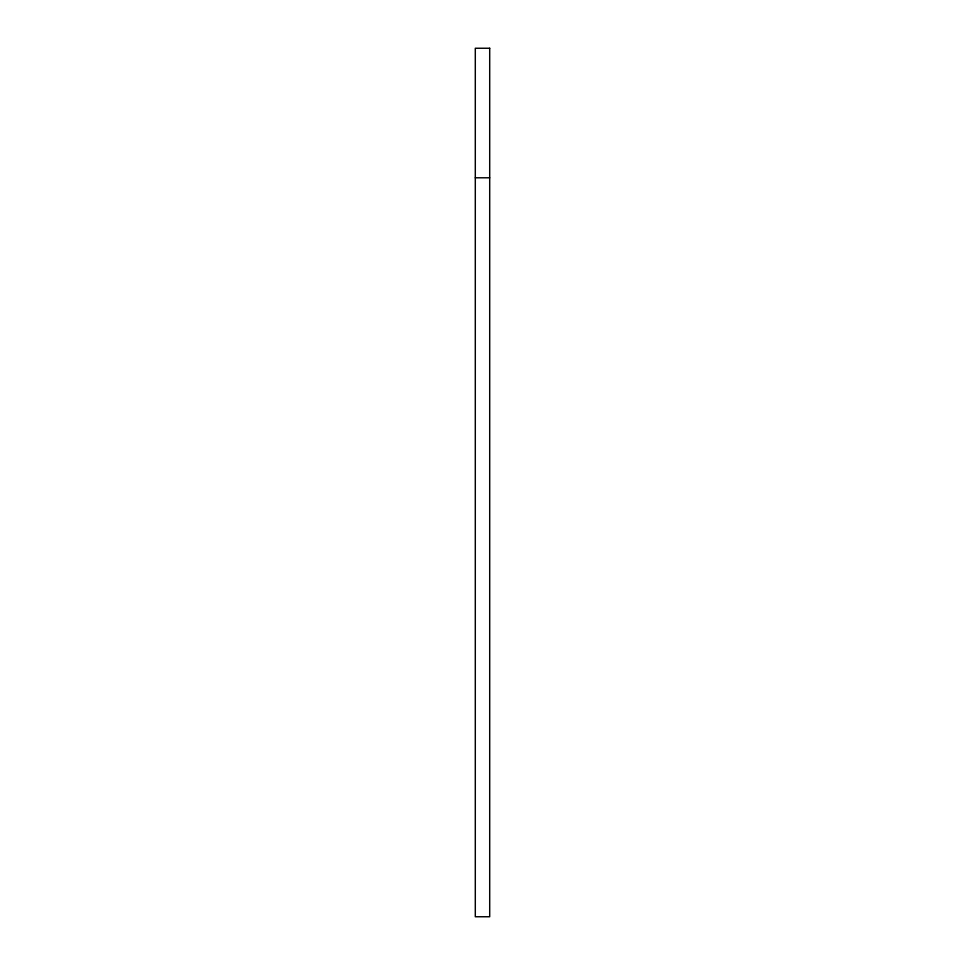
<?xml version="1.0" encoding="UTF-8"?>
<svg xmlns="http://www.w3.org/2000/svg" width="965" height="965" viewBox="0 0 965 965"><rect width="100%" height="100%" fill="white"/><g stroke="black" fill="none" stroke-linecap="round" stroke-linejoin="round"><path stroke-width="1.45" d="M475.299 177.789L489.701 177.789M489.701 48.25L475.299 48.25L475.299 916.75L489.701 916.75L489.701 48.25"/></g></svg>
